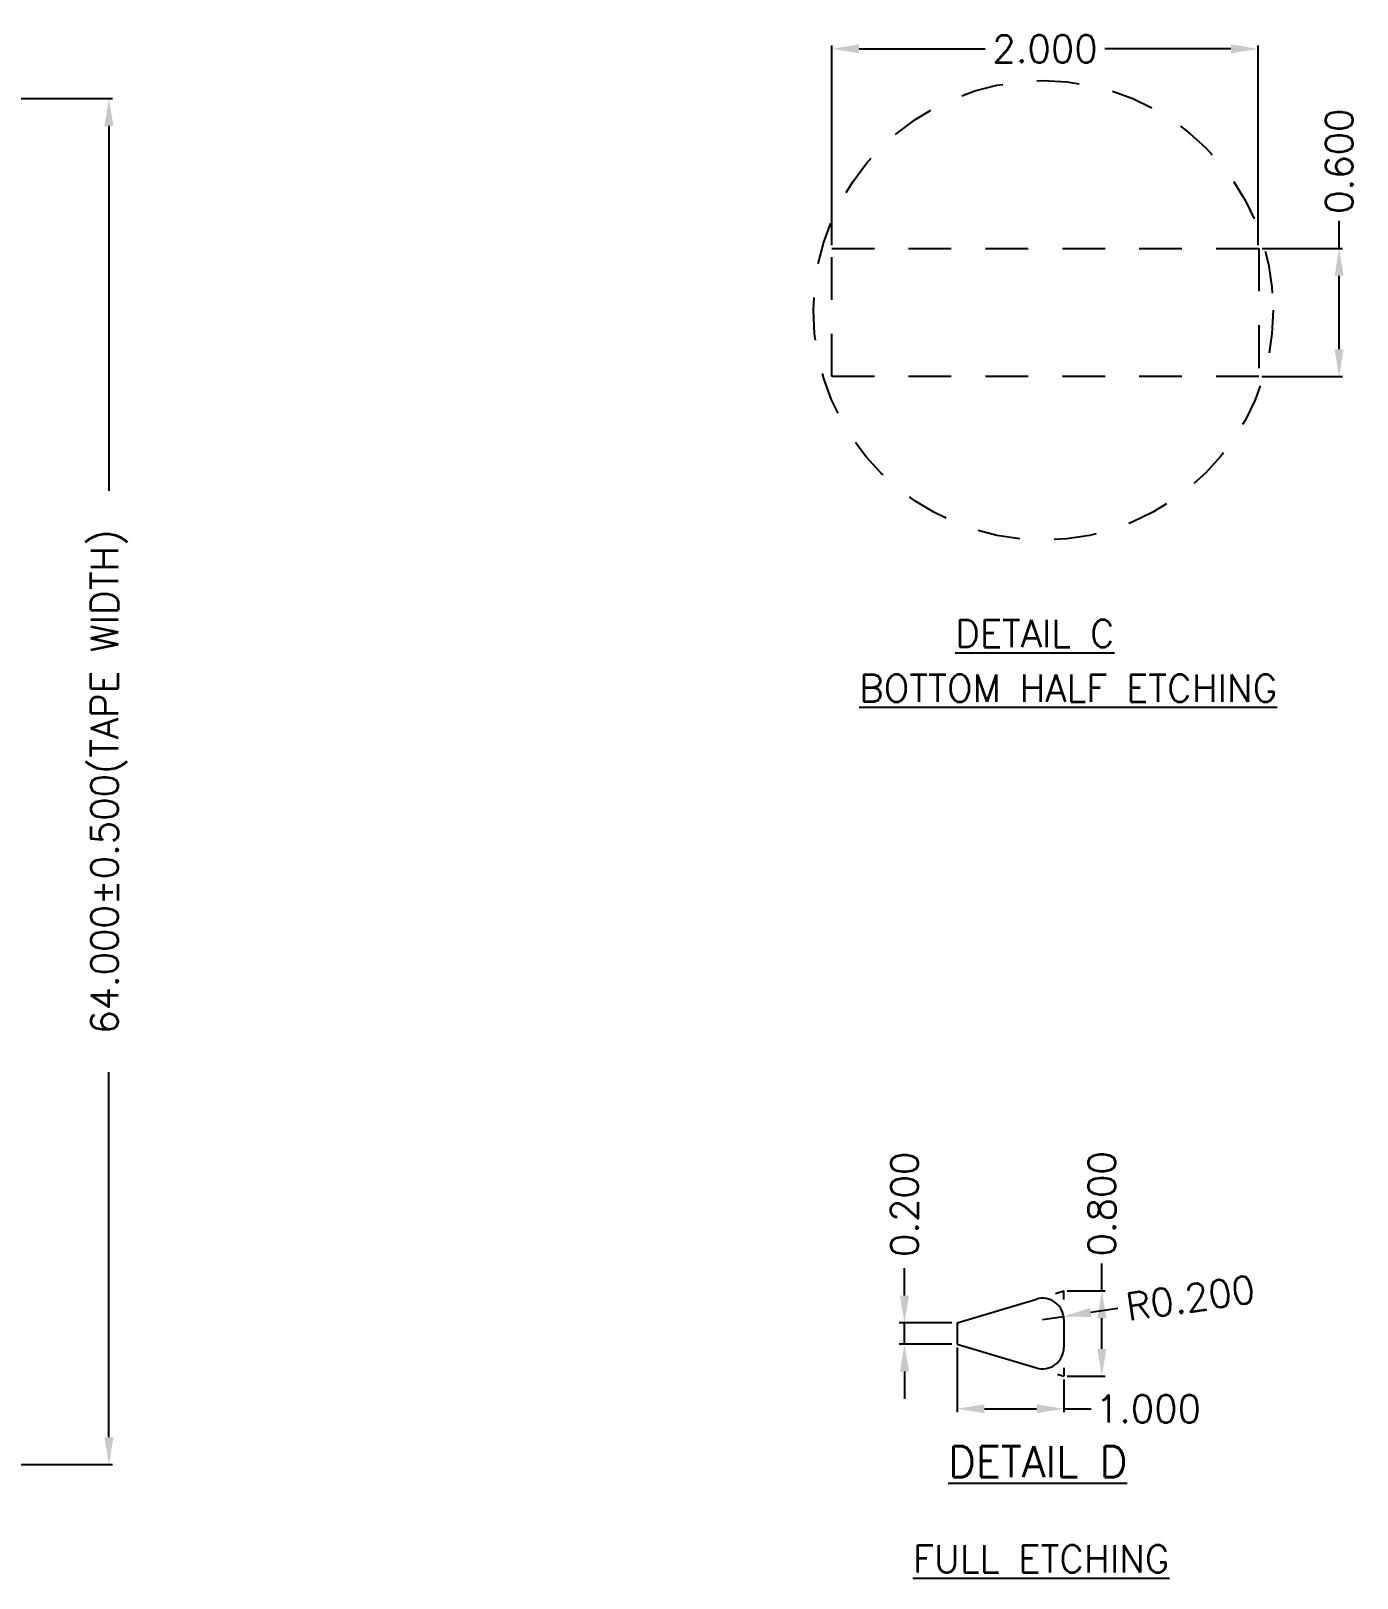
# Model space of a CAD drawing. Header units: millimetres. Extents: x 470.8 to 482.4, y 72.7 to 79.2.
# Drawn here: x 478.524 to 482.405, y 73.698 to 78.228 of the extents above; entities that cross this region are included whole.
import ezdxf
from ezdxf.enums import TextEntityAlignment as Align

# ---------------------------------------------------------------- set-up
doc = ezdxf.new("R2010")
doc.units = ezdxf.units.MM
doc.header["$LTSCALE"] = 0.5
doc.header["$PDMODE"] = 98
doc.linetypes.add('HIDDEN', pattern=[0.375, 0.25, -0.125])
for name, color, linetype in [('1D', 4, 'Continuous'), ('BORDER', 7, 'Continuous'), ('BTM', 7, 'HIDDEN'), ('DIM', 3, 'Continuous')]:
    doc.layers.add(name, color=color, linetype=linetype)
doc.styles.add('SIMPLEX', font='simplex.shx')
doc.dimstyles.new('Standard1', dxfattribs={"dimtxt": 0.08, "dimasz": 0.08, "dimexe": 0.015, "dimexo": 0.015, "dimgap": 0.027, "dimtad": 1, "dimdec": 3, "dimlfac": 22.222222, "dimrnd": 0.0005, "dimzin": 1, "dimtxsty": 'SIMPLEX', "dimcen": 0.1905, "dimclrd": 256, "dimclre": 256, "dimclrt": 256, "dimazin": 3, "dimtp": 0.03, "dimtm": 0.05, "dimtfac": 0.8, "dimtdec": 3, "dimtmove": 0, "dimatfit": 3, "dimfxl": 0.05, "dimtzin": 4, "dimlwd": -1, "dimlwe": -1})
doc.dimstyles.new('Standard2', dxfattribs={"dimtxt": 0.08, "dimasz": 0.08, "dimexe": 0.01, "dimexo": 0.01, "dimgap": 0.015, "dimtad": 1, "dimdec": 3, "dimlfac": 16, "dimrnd": 0.0005, "dimzin": 1, "dimtxsty": 'SIMPLEX', "dimcen": 0.01, "dimclrd": 256, "dimclre": 256, "dimclrt": 256, "dimazin": 3, "dimtp": 0.03, "dimtm": 0.05, "dimtfac": 0.8, "dimtdec": 3, "dimtmove": 0, "dimatfit": 3, "dimfxl": 0.05, "dimtzin": 4, "dimlwd": -1, "dimlwe": -1})

# ---------------------------------------------------------------- blocks, each defined once
blk = doc.blocks.new('*D7')
at = {"ltscale": 0.1, "transparency": 16777216}
for p, q in [((480.8674, 77.6011), (480.8674, 78.1857)), ((480.9474, 78.1757), (481.3167, 78.1757)), ((482.0359, 78.1757), (481.6667, 78.1757)), ((482.1159, 77.6011), (482.1159, 78.1857))]:
    blk.add_line(p, q, dxfattribs=at)
for points in [[(480.9474, 78.189), (480.9474, 78.1624), (480.8674, 78.1757)], [(482.0359, 78.189), (482.0359, 78.1624), (482.1159, 78.1757)]]:
    blk.add_solid(points, dxfattribs=at)
at = {"layer": 'Defpoints', "color": 0, "ltscale": 0.1, "transparency": 16777216}
for p in [(482.1159, 78.1757), (480.8674, 77.5911), (482.1159, 77.5911)]:
    blk.add_point(p, dxfattribs=at)
at = {"ltscale": 0.1, "transparency": 16777216, "insert": (481.4917, 78.1757), "char_height": 0.08, "attachment_point": 5, "style": 'SIMPLEX'}
blk.add_mtext('\\A1;2.000', dxfattribs=at)
blk = doc.blocks.new('*D8')
at = {"transparency": 16777216}
for p, q in [((482.3524, 77.5911), (482.3524, 77.6718)), ((482.1274, 77.5911), (482.3624, 77.5911)), ((482.3524, 77.2961), (482.3524, 77.5111)), ((482.1259, 77.2161), (482.3624, 77.2161))]:
    blk.add_line(p, q, dxfattribs=at)
for points in [[(482.3391, 77.5111), (482.3658, 77.5111), (482.3524, 77.5911)], [(482.3391, 77.2961), (482.3658, 77.2961), (482.3524, 77.2161)]]:
    blk.add_solid(points, dxfattribs=at)
at = {"layer": 'Defpoints', "color": 0, "transparency": 16777216}
for p in [(482.1174, 77.5911), (482.1159, 77.2161), (482.3524, 77.2161)]:
    blk.add_point(p, dxfattribs=at)
at = {"transparency": 16777216, "insert": (482.3524, 77.8468), "char_height": 0.08, "attachment_point": 5, "rotation": 90, "style": 'SIMPLEX'}
blk.add_mtext('\\A1;0.600', dxfattribs=at)
blk = doc.blocks.new('*D30')
at = {"ltscale": 0.1, "transparency": 16777216}
for p, q in [((481.0802, 74.5249), (481.0802, 74.6049)), ((481.2194, 74.4449), (481.0652, 74.4449)), ((481.0802, 74.3824), (481.0802, 74.4449)), ((481.2194, 74.3824), (481.0652, 74.3824)), ((481.0802, 74.3024), (481.0802, 74.2224))]:
    blk.add_line(p, q, dxfattribs=at)
for points in [[(481.0669, 74.5249), (481.0936, 74.5249), (481.0802, 74.4449)], [(481.0669, 74.3024), (481.0936, 74.3024), (481.0802, 74.3824)]]:
    blk.add_solid(points, dxfattribs=at)
at = {"layer": 'Defpoints', "color": 0, "ltscale": 0.1, "transparency": 16777216}
for p in [(481.0802, 74.4449), (481.2344, 74.4449), (481.2344, 74.3824)]:
    blk.add_point(p, dxfattribs=at)
at = {"ltscale": 0.1, "transparency": 16777216, "insert": (481.0802, 74.7919), "char_height": 0.08, "attachment_point": 5, "rotation": 90, "style": 'SIMPLEX'}
blk.add_mtext('\\A1;0.200', dxfattribs=at)
blk = doc.blocks.new('*D43')
at = {"linetype": 'ByBlock', "ltscale": 0.1, "transparency": 16777216}
for p, q in [((481.2344, 74.3724), (481.2344, 74.1833)), ((481.5468, 74.2787), (481.5468, 74.1833)), ((481.3144, 74.1933), (481.4668, 74.1933)), ((481.5468, 74.1933), (481.6268, 74.1933))]:
    blk.add_line(p, q, dxfattribs=at)
at = {"ltscale": 0.1, "transparency": 16777216}
for points in [[(481.3144, 74.2066), (481.3144, 74.18), (481.2344, 74.1933)], [(481.4668, 74.2066), (481.4668, 74.18), (481.5468, 74.1933)]]:
    blk.add_solid(points, dxfattribs=at)
at = {"layer": 'Defpoints', "color": 0, "ltscale": 0.1, "transparency": 16777216}
for p in [(481.2344, 74.3824), (481.5468, 74.2887), (481.5468, 74.1933)]:
    blk.add_point(p, dxfattribs=at)
at = {"ltscale": 0.1, "transparency": 16777216, "insert": (481.7941, 74.1933), "char_height": 0.08, "attachment_point": 5, "style": 'SIMPLEX'}
blk.add_mtext('\\A1;1.000', dxfattribs=at)
blk = doc.blocks.new('*D45')
at = {"linetype": 'ByBlock', "ltscale": 0.1, "transparency": 16777216}
for p, q in [((481.7044, 74.4868), (481.6253, 74.4752)), ((481.4843, 74.4547), (481.5461, 74.4637))]:
    blk.add_line(p, q, dxfattribs=at)
at = {"ltscale": 0.1, "transparency": 16777216}
blk.add_solid([(481.6233, 74.4884), (481.6272, 74.462), (481.5461, 74.4637)], dxfattribs=at)
at = {"layer": 'Defpoints', "color": 0, "ltscale": 0.1, "transparency": 16777216}
for p in [(481.4843, 74.4547), (481.5461, 74.4637)]:
    blk.add_point(p, dxfattribs=at)
at = {"ltscale": 0.1, "transparency": 16777216, "insert": (481.9172, 74.5179), "char_height": 0.08, "attachment_point": 5, "rotation": 8.3102, "style": 'SIMPLEX'}
blk.add_mtext('\\A1;R0.200', dxfattribs=at)
blk = doc.blocks.new('*D44')
at = {"linetype": 'ByBlock', "ltscale": 0.1, "transparency": 16777216}
for p, q in [((481.6581, 74.5386), (481.6581, 74.6186)), ((481.5568, 74.5386), (481.6681, 74.5386)), ((481.6581, 74.3687), (481.6581, 74.4586)), ((481.5568, 74.2887), (481.6681, 74.2887))]:
    blk.add_line(p, q, dxfattribs=at)
at = {"ltscale": 0.1, "transparency": 16777216}
for points in [[(481.6447, 74.4586), (481.6714, 74.4586), (481.6581, 74.5386)], [(481.6447, 74.3687), (481.6714, 74.3687), (481.6581, 74.2887)]]:
    blk.add_solid(points, dxfattribs=at)
at = {"layer": 'Defpoints', "color": 0, "ltscale": 0.1, "transparency": 16777216}
for p in [(481.5468, 74.5386), (481.6581, 74.5386), (481.5468, 74.2887)]:
    blk.add_point(p, dxfattribs=at)
at = {"ltscale": 0.1, "transparency": 16777216, "insert": (481.6581, 74.7936), "char_height": 0.08, "attachment_point": 5, "rotation": 90, "style": 'SIMPLEX'}
blk.add_mtext('\\A1;0.800', dxfattribs=at)
blk = doc.blocks.new('*D85')
at = {"layer": 'Defpoints', "color": 0, "ltscale": 0.1, "transparency": 16777216}
for p in [(477.0107, 78.03), (478.7519, 78.03), (477.0107, 74.03)]:
    blk.add_point(p, dxfattribs=at)
at = {"layer": 'DIM', "ltscale": 0.1, "transparency": 16777216}
for p, q in [((477.0207, 78.03), (478.7619, 78.03)), ((478.7519, 77.95), (478.7519, 76.8812)), ((478.7519, 74.11), (478.7519, 75.1788)), ((477.0207, 74.03), (478.7619, 74.03))]:
    blk.add_line(p, q, dxfattribs=at)
for points in [[(478.7386, 77.95), (478.7652, 77.95), (478.7519, 78.03)], [(478.7386, 74.11), (478.7652, 74.11), (478.7519, 74.03)]]:
    blk.add_solid(points, dxfattribs=at)
at = {"layer": 'DIM', "ltscale": 0.1, "transparency": 16777216, "insert": (478.7519, 76.03), "char_height": 0.08, "attachment_point": 5, "rotation": 90, "style": 'SIMPLEX'}
blk.add_mtext('\\A1;64.000%%P0.500(TAPE WIDTH)', dxfattribs=at)

msp = doc.modelspace()

# ---------------------------------------------------------------- linework, layer by layer
at = {"color": 7, "ltscale": 0.1}
for p, q in [((481.522389, 74.531297), (481.546768, 74.538611)), ((481.546768, 74.513504), (481.546768, 74.538611)), ((481.546768, 74.312774), (481.546768, 74.288736)), ((481.527959, 74.294379), (481.546768, 74.288736))]:
    msp.add_line(p, q, dxfattribs=at)
at = {"color": 1, "ltscale": 0.1}
for p, q in [((481.234424, 74.444908), (481.466349, 74.514485)), ((481.234424, 74.444908), (481.234424, 74.382439)), ((481.546768, 74.454651), (481.546768, 74.372696)), ((481.234424, 74.382439), (481.466349, 74.312862))]:
    msp.add_line(p, q, dxfattribs=at)
for centre, start, end in [((481.484299, 74.454651), 0, 106.699244), ((481.484299, 74.372696), 253.300756, 0)]:
    msp.add_arc(centre, 0.062469, start, end, dxfattribs=at)
at = {"layer": '1D', "linetype": 'HIDDEN'}
msp.add_circle((481.48658, 77.410073), 0.67272, dxfattribs=at)
at = {"layer": 'BTM'}
msp.add_lwpolyline([(480.867434, 77.59111), (482.117434, 77.59111), (482.117434, 77.21611), (480.867434, 77.21611)], close=True, dxfattribs=at)

# ---------------------------------------------------------------- texts
at = {"layer": '1D', "ltscale": 0.1, "char_height": 0.08, "attachment_point": 1, "style": 'SIMPLEX'}
for s, insert, width in [('{\\LDETAIL C}', (481.228674, 76.503482), 0.57603135), ('{\\LBOTTOM HALF ETCHING}', (480.947225, 76.343632), 1.48831391), ('{\\LFULL ETCHING}', (481.104867, 73.793588), 1.48831391)]:
    msp.add_mtext(s, dxfattribs=dict(at, insert=insert, width=width))
at = {"layer": 'BORDER', "color": 4, "style": 'SIMPLEX'}
msp.add_text('%%UDETAIL D', height=0.09000021, dxfattribs=at).set_placement((481.470189, 73.99335), align=Align.CENTER)

# ---------------------------------------------------------------- dimensions: what is measured, and where the dimension line sits
at = {"ltscale": 0.1}
dim = msp.add_linear_dim(base=(482.115891, 78.175706), p1=(480.867434, 77.59111), p2=(482.115891, 77.59111), text='2.000', dimstyle='Standard2', dxfattribs=at)
dim.commit()
dim.dimension.update_dxf_attribs({"geometry": '*D7', "text_midpoint": (481.491662, 78.175706)})
at = {"color": 1}
dim = msp.add_linear_dim(base=(482.352434, 77.21611), p1=(482.117434, 77.59111), p2=(482.115891, 77.21611), angle=90, text='0.600', dimstyle='Standard2', dxfattribs=at)
dim.commit()
dim.dimension.update_dxf_attribs({"geometry": '*D8', "text_midpoint": (482.352434, 77.846793), "dimtype": 160})
at = {"color": 0, "ltscale": 0.1}
dim = msp.add_linear_dim(base=(481.658069, 74.538611), p1=(481.546768, 74.288736), p2=(481.546768, 74.538611), angle=90, text='0.800', dimstyle='Standard2', override={"dimfxl": 0.15, "dimarcsym": 1}, dxfattribs=at)
dim.commit()
dim.dimension.update_dxf_attribs({"geometry": '*D44', "text_midpoint": (481.658069, 74.793611)})
at = {"ltscale": 0.1}
dim = msp.add_linear_dim(base=(481.080233, 74.444908), p1=(481.234424, 74.382439), p2=(481.234424, 74.444908), angle=90, text='0.200', dimstyle='Standard1', dxfattribs=at)
dim.commit()
dim.dimension.update_dxf_attribs({"geometry": '*D30', "text_midpoint": (481.080233, 74.791908)})
at = {"color": 0, "ltscale": 0.1}
dim = msp.add_radius_dim(center=(481.484299, 74.454651), mpoint=(481.546112, 74.46368), text='R0.200', dimstyle='Standard2', override={"dimfxl": 0.15, "dimarcsym": 1}, dxfattribs=at)
dim.commit()
dim.dimension.update_dxf_attribs({"geometry": '*D45', "text_midpoint": (481.917174, 74.517879)})
dim = msp.add_linear_dim(base=(481.546768, 74.193293), p1=(481.234424, 74.382439), p2=(481.546768, 74.288736), text='1.000', dimstyle='Standard2', override={"dimfxl": 0.15, "dimarcsym": 1}, dxfattribs=at)
dim.commit()
dim.dimension.update_dxf_attribs({"geometry": '*D43', "text_midpoint": (481.794149, 74.193293)})
at = {"layer": 'DIM', "ltscale": 0.1}
dim = msp.add_linear_dim(base=(478.751892, 78.030018), p1=(477.010732, 74.030018), p2=(477.010732, 78.030018), angle=90, text='<>%%P0.500(TAPE WIDTH)', dimstyle='Standard2', dxfattribs=at)
dim.commit()
dim.dimension.update_dxf_attribs({"geometry": '*D85', "text_midpoint": (478.751892, 76.030018), "dimtype": 160})

doc.saveas('drawing.dxf')
